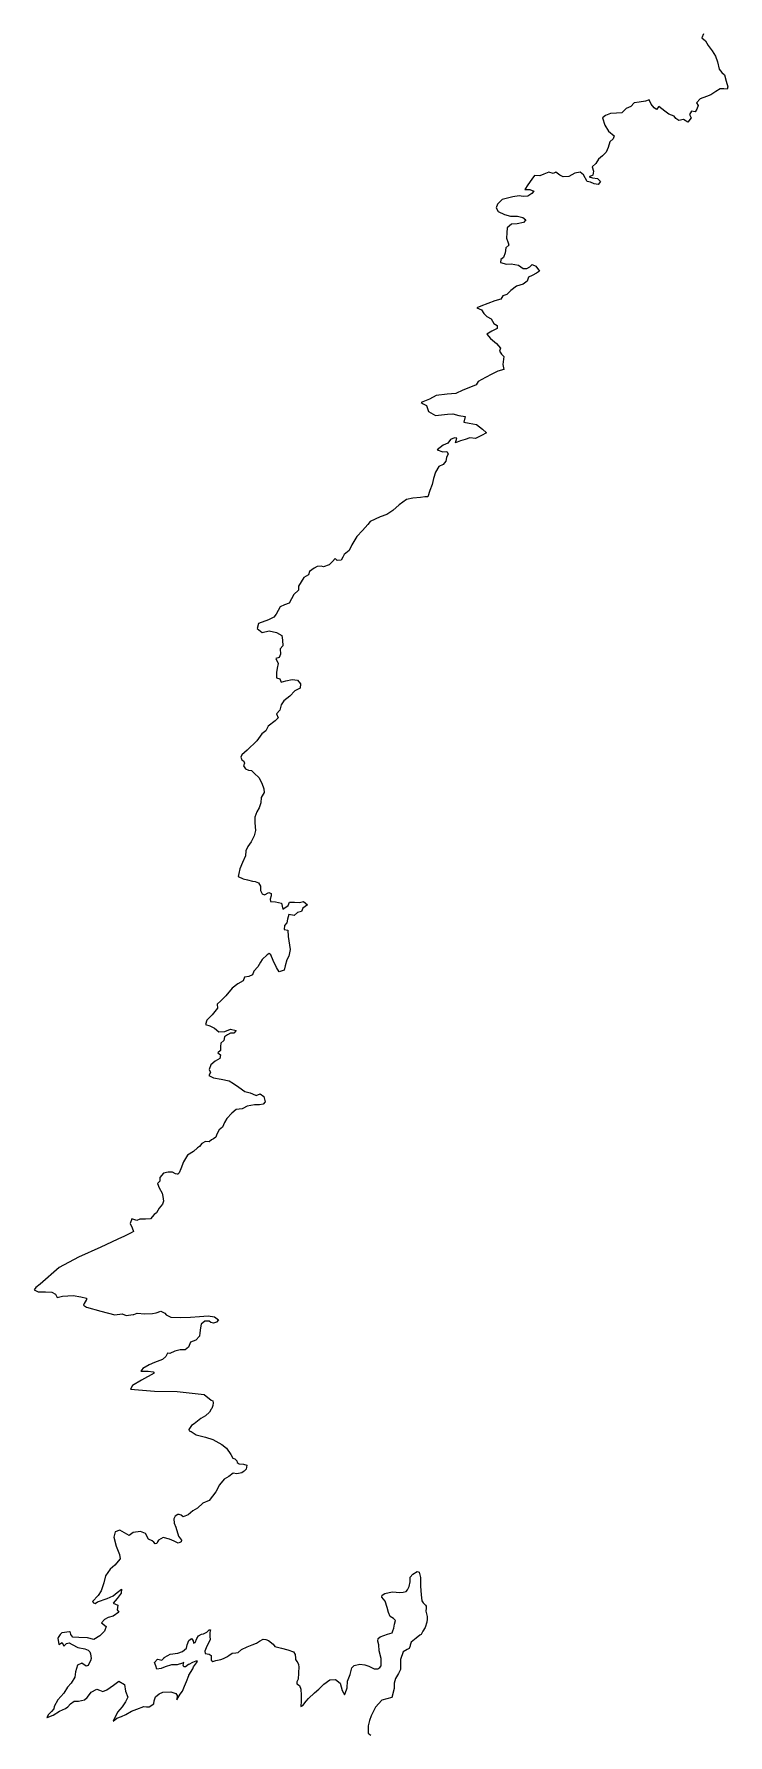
# Model space of a CAD drawing. Header units: millimetres. Extents: x 642261 to 742091, y 6812581 to 6930561.
# Drawn here: x 642261 to 648227, y 6871571 to 6886187 of the extents above; entities that cross this region are included whole.
import ezdxf

# ---------------------------------------------------------------- set-up
doc = ezdxf.new("R2010")
doc.units = ezdxf.units.MM
doc.layers.add('LimiteRegional', color=10, linetype='Continuous')

msp = doc.modelspace()

# ---------------------------------------------------------------- linework, layer by layer
at = {"layer": 'LimiteRegional', "color": 7, "linetype": 'Continuous'}
msp.add_lwpolyline([(648014.5624, 6886187.9813), (648001.0318, 6886152.6094), (648033.1906, 6886128.1348), (648055.8542, 6886088.6025), (648089.8534, 6886041.6483), (648119.5083, 6885996.9984), (648135.1794, 6885946.4409), (648149.6125, 6885885.0606), (648174.5689, 6885857.5272), (648197.8599, 6885835.4055), (648210.4673, 6885780.5032), (648226.5241, 6885732.9147), (648218.2329, 6885714.3272), (648190.5148, 6885715.9956), (648158.9788, 6885715.2906), (648122.3429, 6885693.3136), (648079.0263, 6885664.025), (648042.6777, 6885650.7221), (647988.5311, 6885628.6023), (647956.0044, 6885596.4388), (647968.7551, 6885573.239), (647958.2297, 6885542.0476), (647943.5033, 6885517.8116), (647912.2341, 6885525.1169), (647895.0533, 6885496.055), (647909.7164, 6885466.7384), (647882.3427, 6885429.1818), (647843.0623, 6885453.3631), (647803.5177, 6885444.7952), (647777.3108, 6885461.8775), (647764.0526, 6885480.3873), (647717.9689, 6885498.1078), (647683.0213, 6885522.8321), (647658.38, 6885544.2224), (647631.0269, 6885564.1333), (647611.5971, 6885539.2791), (647592.1472, 6885553.7683), (647565.4195, 6885584.6953), (647548.5614, 6885621.5935), (647517.9758, 6885610.0428), (647463.8796, 6885601.1011), (647418.6451, 6885596.4658), (647391.7729, 6885563.8193), (647351.8063, 6885547.1834), (647314.3603, 6885509.9491), (647267.9319, 6885506.5353), (647215.3733, 6885504.2776), (647174.7146, 6885485.9105), (647146.8723, 6885465.1596), (647167.3313, 6885402.2954), (647200.5944, 6885350.9239), (647248.4683, 6885312.7369), (647239.2546, 6885286.5883), (647210.1231, 6885259.9954), (647196.8829, 6885210.2374), (647179.8301, 6885171.5289), (647147.6123, 6885140.0307), (647114.2184, 6885110.3665), (647090.4756, 6885073.2839), (647057.928, 6885046.153), (647071.3172, 6885008.9374), (647065.7414, 6884974.7139), (647033.1476, 6884960.4193), (647062.2178, 6884950.7089), (647105.2766, 6884945.2217), (647129.5334, 6884920.7097), (647110.5243, 6884893.4309), (647075.9919, 6884900.0901), (647043.1078, 6884913.0313), (647016.7822, 6884920.645), (646984.4715, 6884975.8049), (646954.6668, 6884998.5326), (646908.4448, 6884990.2341), (646859.2551, 6884963.6115), (646810.4496, 6884960.0499), (646779.62, 6884972.9111), (646747.5845, 6885000.8121), (646722.5372, 6884989.614), (646685.2795, 6884999.6153), (646642.0738, 6884981.0972), (646607.5573, 6884969.3827), (646562.6619, 6884971.5356), (646538.9499, 6884939.4116), (646505.3358, 6884890.8309), (646479.2992, 6884850.641), (646523.8718, 6884850.7817), (646558.5717, 6884836.992), (646541.0638, 6884816.0571), (646506.9465, 6884793.9919), (646466.1749, 6884791.516), (646432.3315, 6884795.1631), (646378.0052, 6884787.9834), (646331.432, 6884777.1728), (646284.563, 6884765.3798), (646245.122, 6884723.8845), (646234.733, 6884692.1), (646250.6188, 6884662.7497), (646303.9598, 6884636.8104), (646357.8796, 6884622.3181), (646417.881, 6884621.1464), (646462.5495, 6884609.5177), (646488.2182, 6884591.1222), (646467.9505, 6884567.1746), (646415.1945, 6884557.0829), (646364.2218, 6884552.7224), (646328.5961, 6884522.7946), (646325.7893, 6884477.7797), (646321.9331, 6884432.1356), (646336.1155, 6884391.717), (646342.3519, 6884371.9085), (646315.6805, 6884349.7185), (646310.1623, 6884306.4832), (646295.827, 6884266.6921), (646275.0001, 6884249.917), (646269.7035, 6884222.132), (646321.6196, 6884208.1046), (646362.9471, 6884212.8671), (646425.0757, 6884201.1183), (646464.8984, 6884172.4123), (646497.9859, 6884171.6954), (646523.6127, 6884186.9188), (646544.2399, 6884205.1763), (646575.0183, 6884191.3284), (646605.256, 6884150.1118), (646578.9112, 6884132.1287), (646541.9331, 6884112.892), (646511.946, 6884097.0607), (646501.0543, 6884063.2274), (646464.4244, 6884036.8284), (646409.741, 6884019.8209), (646358.4822, 6883982.9139), (646325.4966, 6883948.8169), (646291.1473, 6883936.6825), (646272.4007, 6883908.7378), (646220.8975, 6883892.9053), (646161.1433, 6883871.2329), (646100.8, 6883847.3277), (646067.9891, 6883833.7741), (646106.0724, 6883815.3594), (646128.1146, 6883786.3218), (646151.9724, 6883758.3727), (646189.8428, 6883738.3603), (646212.6272, 6883698.0453), (646242.6683, 6883681.8753), (646243.0192, 6883657.0924), (646194.9314, 6883632.5898), (646154.6628, 6883607.5096), (646184.2002, 6883571.3164), (646235.1169, 6883527.3537), (646270.8805, 6883487.0537), (646262.3179, 6883460.7529), (646278.0021, 6883434.5991), (646298.2846, 6883415.4084), (646290.8369, 6883347.5035), (646298.9409, 6883305.4445), (646246.9447, 6883289.2663), (646195.4727, 6883265.3913), (646141.3081, 6883235.8545), (646077.4545, 6883200.332), (646060.2576, 6883172.6635), (646012.6676, 6883153.1127), (645947.5511, 6883125.529), (645887.7734, 6883099.0516), (645813.1677, 6883092.2336), (645718.2608, 6883079.4748), (645661.7641, 6883049.1138), (645589.6059, 6883020.2746), (645607.238, 6883009.0348), (645636.0214, 6882994.1917), (645652.9785, 6882943.123), (645712.0592, 6882909.6951), (645815.8706, 6882921.5669), (645861.1457, 6882922.3299), (645913.7071, 6882909.1958), (645965.9117, 6882901.4058), (645955.3092, 6882850.286), (646000.4271, 6882843.8165), (646064.7283, 6882832.1153), (646114.9464, 6882790.9314), (646151.35, 6882760.4064), (646107.6272, 6882737.7171), (646054.959, 6882710.7397), (646006.1294, 6882718.2532), (645967.9907, 6882701.6696), (645927.9759, 6882692.2911), (645883.0681, 6882672.903), (645894.7213, 6882713.9279), (645876.3785, 6882715.8982), (645841.3545, 6882701.4749), (645819.1048, 6882670.7117), (645777.8302, 6882652.5316), (645727.6911, 6882614.5546), (645774.631, 6882596.9544), (645808.4956, 6882599.4968), (645820.4004, 6882578.4996), (645806.4592, 6882548.5094), (645800.1649, 6882517.8593), (645778.9657, 6882486.5816), (645741.3314, 6882471.9833), (645712.4219, 6882422.293), (645693.9004, 6882367.2425), (645682.9495, 6882317.0293), (645662.4501, 6882263.7116), (645646.9939, 6882210.6116), (645619.1136, 6882209.5199), (645582.1931, 6882205.3812), (645516.6558, 6882199.5727), (645463.5354, 6882187.7655), (645399.1394, 6882142.5831), (645346.4062, 6882092.7919), (645292.3558, 6882057.3229), (645237.2182, 6882038.5843), (645150.8907, 6881996.8507), (645129.396, 6881973.0699), (645084.664, 6881921.4247), (645036.2377, 6881869.983), (644993.8482, 6881798.1765), (644970.1351, 6881749.032), (644926.3797, 6881713.4937), (644915.902, 6881690.1276), (644899.9976, 6881666.2124), (644867.4744, 6881662.2335), (644849.6379, 6881679.5085), (644826.0998, 6881654.4781), (644797.1943, 6881624.2557), (644748.5229, 6881608.7134), (644729.9973, 6881614.9843), (644695.3159, 6881609.9702), (644668.7395, 6881597.893), (644629.5883, 6881569.7326), (644620.3019, 6881540.6388), (644581.0476, 6881518.0756), (644534.5676, 6881442.9317), (644534.2971, 6881408.7011), (644494.1528, 6881369.5456), (644455.4962, 6881295.3049), (644414.2144, 6881282.7926), (644377.2722, 6881264.4331), (644341.0491, 6881201.4217), (644321.009, 6881174.8485), (644275.3339, 6881151.6674), (644191.2569, 6881121.9835), (644178.1409, 6881079.8944), (644222.0511, 6881043.4651), (644283.1767, 6881057.7269), (644345.7255, 6881044.946), (644390.798, 6881019.5384), (644397.7873, 6880979.766), (644399.157, 6880928.7142), (644375.693, 6880903.9503), (644379.8767, 6880857.8106), (644367.3662, 6880830.1612), (644339.4165, 6880819.5699), (644359.9988, 6880778.4213), (644352.1804, 6880736.4187), (644344.5928, 6880701.7256), (644346.114, 6880653.7976), (644373.5364, 6880647.5121), (644384.022, 6880618.1227), (644424.3472, 6880628.3123), (644479.8249, 6880641.3306), (644524.9534, 6880635.4528), (644550.2057, 6880604.0788), (644548.9202, 6880564.7303), (644503.6722, 6880542.8047), (644459.4103, 6880497.4251), (644409.0297, 6880457.4726), (644386.6488, 6880421.4285), (644372.9073, 6880377.5234), (644345.9703, 6880346.1223), (644358.9282, 6880311.6995), (644333.5779, 6880285.5763), (644272.2993, 6880238.3391), (644253.8042, 6880198.5437), (644219.3564, 6880173.8127), (644177.2392, 6880114.0013), (644093.9217, 6880034.108), (644048.1319, 6879992.3052), (644038.0148, 6879972.7285), (644046.385, 6879949.4777), (644063.0323, 6879938.9482), (644068.9333, 6879922.5241), (644060.245, 6879897.6701), (644078.2294, 6879871.6323), (644104.0458, 6879862.713), (644131.439, 6879858.0778), (644154.7598, 6879831.9754), (644192.4611, 6879797.0919), (644220.1054, 6879750.2808), (644235.51, 6879700.1755), (644238.9462, 6879669.1499), (644213.2563, 6879625.5673), (644209.6645, 6879580.8562), (644195.3997, 6879536.2745), (644175.9238, 6879502.0839), (644159.3722, 6879457.5298), (644160.3128, 6879409.3211), (644165.6086, 6879342.9857), (644152.8585, 6879297.5249), (644127.0758, 6879246.1973), (644099.1314, 6879205.224), (644082.6847, 6879169.2752), (644078.331, 6879124.5734), (644053.2488, 6879068.0732), (644029.7227, 6879014.1361), (644020.8529, 6878973.2762), (644015.1882, 6878947.1802), (644058.4108, 6878927.722), (644096.4221, 6878918.6549), (644096.8077, 6878918.547), (644138.2137, 6878906.9598), (644162.5763, 6878904.0825), (644191.4294, 6878894.2655), (644207.0831, 6878864.813), (644208.1381, 6878826.0702), (644221.4664, 6878797.7323), (644241.2517, 6878790.3813), (644278.8343, 6878808.8602), (644298.5811, 6878802.5959), (644299.8552, 6878781.9244), (644289.5798, 6878751.9257), (644294.532, 6878733.9947), (644336.3872, 6878730.0835), (644388.7805, 6878718.5314), (644398.7352, 6878665.7297), (644446.2677, 6878697.1773), (644458.0389, 6878726.9916), (644500.8537, 6878727.662), (644543.3695, 6878724.8416), (644577.9319, 6878732.8132), (644610.7279, 6878703.9911), (644572.6605, 6878675.921), (644559.5831, 6878648.1681), (644526.3517, 6878639.2255), (644497.2238, 6878613.8065), (644451.5242, 6878622.4355), (644439.4876, 6878580.0764), (644433.3742, 6878549.1888), (644412.795, 6878527.5045), (644410.9624, 6878492.6939), (644441.6832, 6878486.4368), (644445.8084, 6878433.1503), (644461.467, 6878320.092), (644450.5823, 6878263.7508), (644433.2417, 6878232.6487), (644418.6827, 6878180.846), (644411.6117, 6878143.7072), (644368.0384, 6878127.6394), (644344.2101, 6878164.3341), (644315.988, 6878226.598), (644295.9813, 6878274.1775), (644283.4646, 6878285.5783), (644265.3747, 6878275.8095), (644223.0854, 6878235.4712), (644208.8262, 6878212.7386), (644183.4375, 6878172.2626), (644151.7048, 6878133.0567), (644138.7391, 6878103.1568), (644106.6827, 6878089.7645), (644069.9911, 6878081.7533), (644057.9802, 6878051.5648), (644012.7202, 6878025.5974), (643964.5843, 6877989.3942), (643910.684, 6877920.9071), (643866.09, 6877879.0317), (643834.3305, 6877850.1259), (643836.7618, 6877815.1944), (643790.9681, 6877758.7888), (643746.1897, 6877712.6007), (643734.5683, 6877676.1531), (643773.106, 6877664.1728), (643811.702, 6877645.4417), (643848.8088, 6877613.3086), (643900.967, 6877614.7329), (643948.5417, 6877635.7768), (643997.6141, 6877623.9971), (643979.211, 6877602.4281), (643949.8839, 6877600.3434), (643924.6626, 6877588.5139), (643896.9576, 6877569.9845), (643891.1877, 6877537.8136), (643867.3303, 6877514.3664), (643864.0249, 6877485.6677), (643863.5161, 6877453.7869), (643840.36, 6877433.3241), (643865.1104, 6877414.5056), (643858.7015, 6877383.1952), (643819.0412, 6877359.9768), (643780.7017, 6877329.1088), (643767.7285, 6877290.6547), (643777.0182, 6877263.7098), (643763.3335, 6877236.7985), (643803.6469, 6877216.3579), (643869.092, 6877206.9593), (643938.2648, 6877190.6298), (643976.6314, 6877168.8032), (644021.4811, 6877137.9816), (644073.6242, 6877100.3409), (644117.6853, 6877087.7574), (644137.5544, 6877080.3183), (644170.0782, 6877066.6452), (644204.8511, 6877079.9446), (644237.7196, 6877058.0544), (644248.0898, 6877011.0676), (644230.8657, 6876991.7109), (644199.543, 6876986.0663), (644176.6204, 6876986.3444), (644156.8604, 6876986.5841), (644093.4423, 6876974.4431), (644054.6997, 6876952.8086), (644049.6953, 6876950.014), (643997.7937, 6876944.6183), (643961.6062, 6876914.9333), (643916.8369, 6876868.9995), (643897.2795, 6876832.7298), (643882.3841, 6876793.6779), (643853.1507, 6876771.6543), (643831.3619, 6876734.9094), (643824.1587, 6876706.5945), (643802.6691, 6876694.5689), (643785.0174, 6876684.6908), (643764.9928, 6876667.7197), (643733.7857, 6876671.5398), (643702.3183, 6876653.8464), (643683.7142, 6876628.2514), (643665.6119, 6876617.1103), (643632.1414, 6876584.7099), (643579.5, 6876551.8033), (643544.7015, 6876496.7479), (643523.0711, 6876436.4524), (643509.026, 6876399.8925), (643497.1231, 6876389.5192), (643492.2546, 6876390.2134), (643477.3384, 6876392.3401), (643452.0181, 6876406.6859), (643412.7162, 6876407.6774), (643372.5277, 6876397.1067), (643341.6966, 6876360.6785), (643343.0705, 6876329.7772), (643322.7879, 6876310.9743), (643336.1514, 6876271.9074), (643363.0051, 6876225.1964), (643367.3254, 6876198.6381), (643373.8896, 6876157.7662), (643365.9464, 6876131.1814), (643335.8081, 6876097.1184), (643313.2392, 6876058.6606), (643294.1649, 6876044.0882), (643260.9484, 6876007.1606), (643219.5362, 6876002.2495), (643169.0881, 6876003.339), (643144.2806, 6875992.8038), (643100.2163, 6876006.9888), (643087.6949, 6875967.2656), (643104.2498, 6875929.7771), (643115.1188, 6875897.1222), (643096.2727, 6875886.913), (643060.9408, 6875868.9122), (643032.5458, 6875852.9015), (642988.0947, 6875832.7806), (642974.0881, 6875828.6047), (642835.9877, 6875762.1313), (642644.3846, 6875676.6058), (642478.0064, 6875588.4957), (642312.1341, 6875444.2092), (642276.5271, 6875416.1564), (642260.5578, 6875397.2412), (642297.4221, 6875378.8975), (642359.9126, 6875378.1487), (642412.4858, 6875376.6578), (642446.573, 6875359.0357), (642459.9395, 6875329.6128), (642504.2844, 6875341.1301), (642596.5786, 6875346.9078), (642664.2898, 6875336.6274), (642711.3835, 6875323.1517), (642711.2387, 6875311.1041), (642708.8485, 6875307.4156), (642690.9398, 6875279.7808), (642686.6318, 6875264.5196), (642711.246, 6875248.2754), (642835.0602, 6875213.2211), (642954.3532, 6875182.5232), (643019.2119, 6875188.6277), (643051.4412, 6875175.5289), (643113.634, 6875184.2085), (643118.2498, 6875184.8527), (643146.0598, 6875196.5118), (643214.2878, 6875190.5868), (643278.7374, 6875191.832), (643311.9862, 6875198.2796), (643351.4857, 6875213.0613), (643386.6749, 6875196.2464), (643397.9419, 6875181.9464), (643438.08, 6875161.1989), (643523.4005, 6875157.5862), (643606.488, 6875161.7422), (643684.2305, 6875168.0768), (643757.5489, 6875171.7616), (643811.0778, 6875164.3401), (643845.6125, 6875137.3104), (643830.0766, 6875117.7281), (643802.5276, 6875108.5943), (643781.273, 6875115.737), (643766.2699, 6875127.6906), (643730.2379, 6875126.0189), (643698.3166, 6875100.4038), (643690.6188, 6875069.8886), (643685.8436, 6875026.4697), (643684.2072, 6874999.2202), (643650.3139, 6874964.2353), (643606.6619, 6874946.852), (643588.6786, 6874904.6615), (643561.186, 6874880.3489), (643517.4265, 6874879.0963), (643470.7183, 6874869.3734), (643428.6538, 6874849.224), (643408.1209, 6874850.5263), (643392.8448, 6874823.5026), (643363.8159, 6874796.361), (643320.2819, 6874780.7864), (643296.1935, 6874772.1684), (643250.9734, 6874751.1973), (643194.95, 6874719.1677), (643178.3609, 6874696.3245), (643241.1399, 6874698.0684), (643284.5592, 6874692.2667), (643292.5362, 6874679.7835), (643183.7327, 6874621.0276), (643108.0078, 6874574.1795), (643089.1719, 6874543.3254), (643295.9309, 6874525.5202), (643490.0021, 6874521.2208), (643723.3963, 6874497.061), (643783.5401, 6874447.3599), (643797.4997, 6874441.6358), (643799.5981, 6874426.1184), (643799.2959, 6874401.1626), (643788.3358, 6874377.1965), (643784.9372, 6874371.1955), (643770.4238, 6874345.5687), (643734.2235, 6874314.1621), (643695.8416, 6874291.3886), (643665.8314, 6874267.6531), (643638.1179, 6874244.7503), (643613.9155, 6874229.842), (643592.5765, 6874197.1036), (643594.1334, 6874183.2049), (643610.3686, 6874179.3658), (643656.0124, 6874148.9994), (643734.28, 6874129.9779), (643796.535, 6874110.2893), (643875.2827, 6874068.0231), (643914.5207, 6874035.7026), (643951.2012, 6873981.0355), (643968.4466, 6873949.0917), (643986.5556, 6873942.7372), (644003.904, 6873927.8954), (644007.5156, 6873911.4988), (644025.6677, 6873900.0898), (644060.6879, 6873897.0829), (644089.539, 6873888.126), (644083.7977, 6873854.6295), (644066.0931, 6873838.5096), (644059.4291, 6873832.442), (644048.3495, 6873822.3542), (644005.5948, 6873815.9875), (643971.3578, 6873820.7062), (643934.4174, 6873791.0306), (643896.7202, 6873768.7725), (643856.3973, 6873721.5907), (643824.6564, 6873659.8071), (643764.9683, 6873585.2577), (643711.5494, 6873561.5802), (643664.7117, 6873521.1206), (643625.1235, 6873496.9306), (643586.5966, 6873462.5993), (643541.5635, 6873446.5793), (643524.2334, 6873461.1963), (643509.0566, 6873466.5438), (643496.428, 6873464.2533), (643473.7984, 6873449.7567), (643461.3574, 6873429.251), (643465.4819, 6873392.1923), (643480.3631, 6873355.4016), (643503.7405, 6873278.982), (643527.7977, 6873245.2558), (643524.4923, 6873230.5335), (643513.7418, 6873223.7781), (643498.9129, 6873219.1697), (643465.7114, 6873235.488), (643424.7809, 6873252.1629), (643371.4084, 6873267.5989), (643331.9646, 6873246.3549), (643321.0218, 6873230.4104), (643316.2631, 6873214.9757), (643303.1132, 6873214.0667), (643291.2749, 6873228.1875), (643277.6846, 6873238.6796), (643245.1274, 6873254.2258), (643218.0281, 6873301.4143), (643174.8543, 6873318.0276), (643112.9762, 6873312.1696), (643078.2908, 6873285.8563), (642997.7068, 6873331.8233), (642956.9762, 6873317.2946), (642945.5862, 6873270.8983), (642966.8464, 6873192.634), (642996.6047, 6873120.6938), (643002.3199, 6873083.5549), (642956.2827, 6873031.195), (642915.8028, 6872994.7874), (642875.9071, 6872939.8516), (642860.3738, 6872878.7168), (642836.9627, 6872810.7515), (642810.9239, 6872770.2912), (642764.857, 6872717.9907), (642772.1194, 6872705.1333), (642786.5542, 6872701.517), (642805.182, 6872714.7395), (642889.9617, 6872744.4342), (642941.1054, 6872766.9816), (642975.752, 6872794.3765), (643011.6341, 6872825.1218), (643011.2832, 6872788.3604), (642975.635, 6872744.3672), (642940.8251, 6872702.5622), (642982.2505, 6872685.7436), (642975.4328, 6872647.6504), (642989.566, 6872626.499), (642941.8723, 6872592.3372), (642897.5651, 6872579.4646), (642867.7005, 6872562.085), (642841.7049, 6872533.837), (642879.6366, 6872502.0635), (642865.2751, 6872464.185), (642825.2988, 6872423.1087), (642774.8426, 6872392.2371), (642719.5046, 6872405.2226), (642645.5201, 6872408.502), (642593.3526, 6872412.8348), (642576.0784, 6872434.6588), (642575.5336, 6872452.7394), (642565.6911, 6872458.0217), (642543.5652, 6872455.7055), (642522.1908, 6872452.5196), (642498.5205, 6872448.5005), (642484.6307, 6872434.0361), (642468.4375, 6872409.0124), (642464.0704, 6872403.9042), (642473.1022, 6872347.0654), (642503.93, 6872364.41), (642515.8531, 6872332.9769), (642539.7867, 6872357.2791), (642562.7464, 6872362.495), (642588.7643, 6872348.1805), (642637.2019, 6872322.5661), (642696.5009, 6872310.1355), (642726.8624, 6872300.3029), (642741.924, 6872285.4903), (642746.6292, 6872269.4218), (642751.1451, 6872228.5751), (642747.0871, 6872207.968), (642734.417, 6872188.1767), (642725.2784, 6872168.6396), (642707.6069, 6872161.0879), (642672.4228, 6872188.1397), (642635.3657, 6872170.2243), (642616.6644, 6872113.3195), (642612.8944, 6872067.1287), (642580.5036, 6872017.2898), (642547.6809, 6871982.1898), (642516.118, 6871929.8927), (642465.5038, 6871873.8692), (642433.9433, 6871816.5371), (642429.7374, 6871796.9402), (642410.4019, 6871773.0736), (642384.9303, 6871745.8381), (642371.9346, 6871721.3743), (642374.7571, 6871722.4774), (642424.505, 6871741.9202), (642478.9992, 6871774.8318), (642530.0094, 6871799.0506), (642552.6021, 6871812.6777), (642574.5815, 6871839.3123), (642605.7802, 6871862.8179), (642639.8633, 6871861.6377), (642643.8626, 6871861.4993), (642693.5384, 6871873.8119), (642717.3838, 6871892.4598), (642745.282, 6871930.8617), (642751.475, 6871939.3864), (642801.317, 6871965.4672), (642822.6927, 6871956.8814), (642852.1235, 6871945.06), (642887.0941, 6871959.4695), (642943.4486, 6871999.0428), (642988.525, 6872033.2386), (643039.8482, 6872004.1269), (643047.8226, 6871947.2844), (643067.3419, 6871896.3521), (643047.6192, 6871856.604), (643018.2991, 6871812.3157), (642977.4777, 6871767.9011), (642939.8783, 6871690.7705), (642972.024, 6871714.6772), (643011.8267, 6871729.6895), (643048.6237, 6871748.1805), (643099.2379, 6871775.1115), (643145.4085, 6871791.9316), (643204.0997, 6871814.2975), (643228.7549, 6871813.0709), (643249.7901, 6871812.0245), (643289.6299, 6871839.8411), (643292.3365, 6871864.8722), (643304.1907, 6871900.0165), (643336.5007, 6871925.4463), (643367.3561, 6871939.2763), (643436.9856, 6871941.9661), (643479.0103, 6871927.1661), (643490.2196, 6871908.9564), (643489.2746, 6871871.908), (643498.8092, 6871894.4427), (643517.065, 6871921.5253), (643537.3692, 6871946.4726), (643554.4642, 6871991.6643), (643571.6938, 6872030.1861), (643591.4169, 6872081.1035), (643592.931, 6872085.0121), (643624.8449, 6872140.5695), (643632.6514, 6872155.7929), (643657.4481, 6872190.0937), (643666.7886, 6872206.3333), (643652.2816, 6872203.927), (643623.2156, 6872194.8116), (643590.2361, 6872177.1366), (643587.7358, 6872175.1922), (643564.0823, 6872156.797), (643548.0933, 6872157.8512), (643543.6887, 6872171.6752), (643545.8182, 6872183.7472), (643547.7793, 6872194.8639), (643536.8812, 6872188.9932), (643491.0785, 6872174.6278), (643443.8258, 6872174.4277), (643388.1262, 6872157.4865), (643352.3591, 6872141.5452), (643317.8133, 6872137.6257), (643307.3822, 6872164.2041), (643297.8416, 6872194.4428), (643322.5544, 6872221.6857), (643336.2577, 6872220.6596), (643359.1252, 6872213.7384), (643378.338, 6872234.7824), (643380.4134, 6872236.0236), (643412.3985, 6872255.1524), (643430.5308, 6872265.9964), (643496.1568, 6872273.8095), (643536.7032, 6872287.0898), (643572.1247, 6872317.6454), (643577.019, 6872344.267), (643591.2016, 6872382.8256), (643613.5048, 6872399.7691), (643627.7516, 6872380.6619), (643632.0625, 6872359.0928), (643645.0979, 6872365.8204), (643659.9906, 6872400.067), (643675.5099, 6872423.1172), (643701.6018, 6872438.2934), (643718.374, 6872438.9509), (643745.2279, 6872454.1176), (643766.8008, 6872473.6517), (643777.4778, 6872474.3831), (643773.3972, 6872452.055), (643771.4771, 6872419.3727), (643774.1597, 6872389.2166), (643747.5672, 6872332.7344), (643728.7711, 6872290.7892), (643731.5892, 6872271.8203), (643765.0392, 6872265.3903), (643784.7126, 6872253.9631), (643783.6694, 6872230.7451), (643784.2432, 6872215.2385), (643797.4483, 6872201.3911), (643823.7984, 6872209.5949), (643865.827, 6872219.4135), (643890.1407, 6872229.4151), (643918.6682, 6872241.1501), (643935.5863, 6872253.8549), (643964.0266, 6872274.166), (643995.3057, 6872277.2291), (644016.6802, 6872280.4123), (644043.6492, 6872305.0445), (644094.2369, 6872329.3897), (644134.8051, 6872344.389), (644174.622, 6872360.2581), (644199.9736, 6872377.1634), (644230.6481, 6872393.1435), (644252.7325, 6872392.0143), (644277.7703, 6872383.1031), (644316.2291, 6872349.9297), (644330.8196, 6872331.037), (644387.4593, 6872317.218), (644442.1581, 6872303.642), (644491.4712, 6872285.8281), (644505.6537, 6872261.5564), (644507.907, 6872229.705), (644508.579, 6872220.2084), (644521.3108, 6872201.979), (644527.3416, 6872190.2143), (644533.964, 6872177.2956), (644538.6174, 6872152.7096), (644534.2523, 6872107.147), (644534.0673, 6872102.4549), (644532.0471, 6872051.2299), (644519.5531, 6872026.4225), (644520.1826, 6872010.6816), (644542.0528, 6871996.8854), (644542.1831, 6871996.5532), (644554.6164, 6871964.8873), (644557.7966, 6871913.2079), (644556.2901, 6871852.1183), (644555.5475, 6871824.1811), (644555.3092, 6871815.2155), (644572.726, 6871825.2369), (644601.2168, 6871860.7388), (644619.9232, 6871884.0483), (644670.8148, 6871933.3471), (644707.7726, 6871964.7413), (644753.2583, 6872008.0809), (644803.2315, 6872044.4801), (644851.2715, 6872047.3362), (644893.5791, 6872017.5566), (644910.3347, 6871954.5224), (644921.6052, 6871933.5779), (644930.7267, 6871916.6271), (644934.5102, 6871926.7933), (644953.2831, 6871977.236), (644954.718, 6872032.3018), (644979.0512, 6872090.5307), (644992.7183, 6872148.8897), (645012.0177, 6872169.3101), (645062.4491, 6872180.743), (645105.0198, 6872172.4763), (645137.6544, 6872161.7489), (645186.1553, 6872140.5478), (645217.1268, 6872139.3005), (645233.525, 6872150.2474), (645245.1906, 6872163.9436), (645245.9282, 6872229.4674), (645226.7856, 6872293.9141), (645224.4879, 6872345.7322), (645216.4969, 6872377.6751), (645219.0564, 6872400.0214), (645235.5195, 6872414.3208), (645299.5728, 6872436.4768), (645339.2961, 6872449.3292), (645345.2441, 6872464.9965), (645354.2571, 6872488.7371), (645360.774, 6872523.0845), (645369.1422, 6872555.2452), (645352.2426, 6872573.1083), (645322.7179, 6872588.9621), (645307.1499, 6872624.4407), (645297.7509, 6872665.8683), (645280.1394, 6872721.1674), (645265.1117, 6872738.565), (645250.8354, 6872755.0926), (645254.8557, 6872772.257), (645277.8819, 6872785.7459), (645339.7766, 6872799.6195), (645374.0527, 6872798.339), (645405.2598, 6872795.3746), (645434.255, 6872798.462), (645458.512, 6872805.0331), (645471.8318, 6872817.797), (645485.8947, 6872846.027), (645495.5547, 6872888.0818), (645495.2677, 6872926.8159), (645516.9394, 6872954.0918), (645553.7865, 6872976.0176), (645571.9991, 6872969.7694), (645583.6305, 6872924.0108), (645582.712, 6872849.1429), (645589.4338, 6872775.9027), (645594.9062, 6872725.0555), (645607.3628, 6872706.6128), (645626.4421, 6872686.7985), (645631.6699, 6872678.1277), (645632.9191, 6872655.7346), (645630.0659, 6872641.8325), (645628.8666, 6872635.9887), (645639.4745, 6872588.1934), (645641.7359, 6872566.9764), (645637.5884, 6872539.4855), (645621.8076, 6872494.3822), (645602.3521, 6872462.4568), (645589.8133, 6872434.2082), (645577.8472, 6872429.0327), (645545.222, 6872402.0495), (645503.6785, 6872369.8531), (645495.4788, 6872342.563), (645494.1453, 6872338.125), (645485.469, 6872314.1323), (645467.84, 6872305.7417), (645433.5348, 6872286.4586), (645412.0471, 6872218.3084), (645411.635, 6872133.039), (645392.9292, 6872100.0968), (645368.7626, 6872055.6377), (645356.0981, 6872017.0623), (645355.979, 6871969.5773), (645337.3374, 6871893.9771), (645250.9874, 6871869.7881), (645196.5252, 6871810.3009), (645157.5838, 6871735.4691), (645144.8887, 6871694.3118), (645133.6647, 6871648.8331), (645133.9632, 6871610.9596), (645133.6684, 6871586.8642), (645146.4934, 6871576.3791), (645156.3026, 6871568.513)], dxfattribs=at)

doc.saveas('drawing.dxf')
